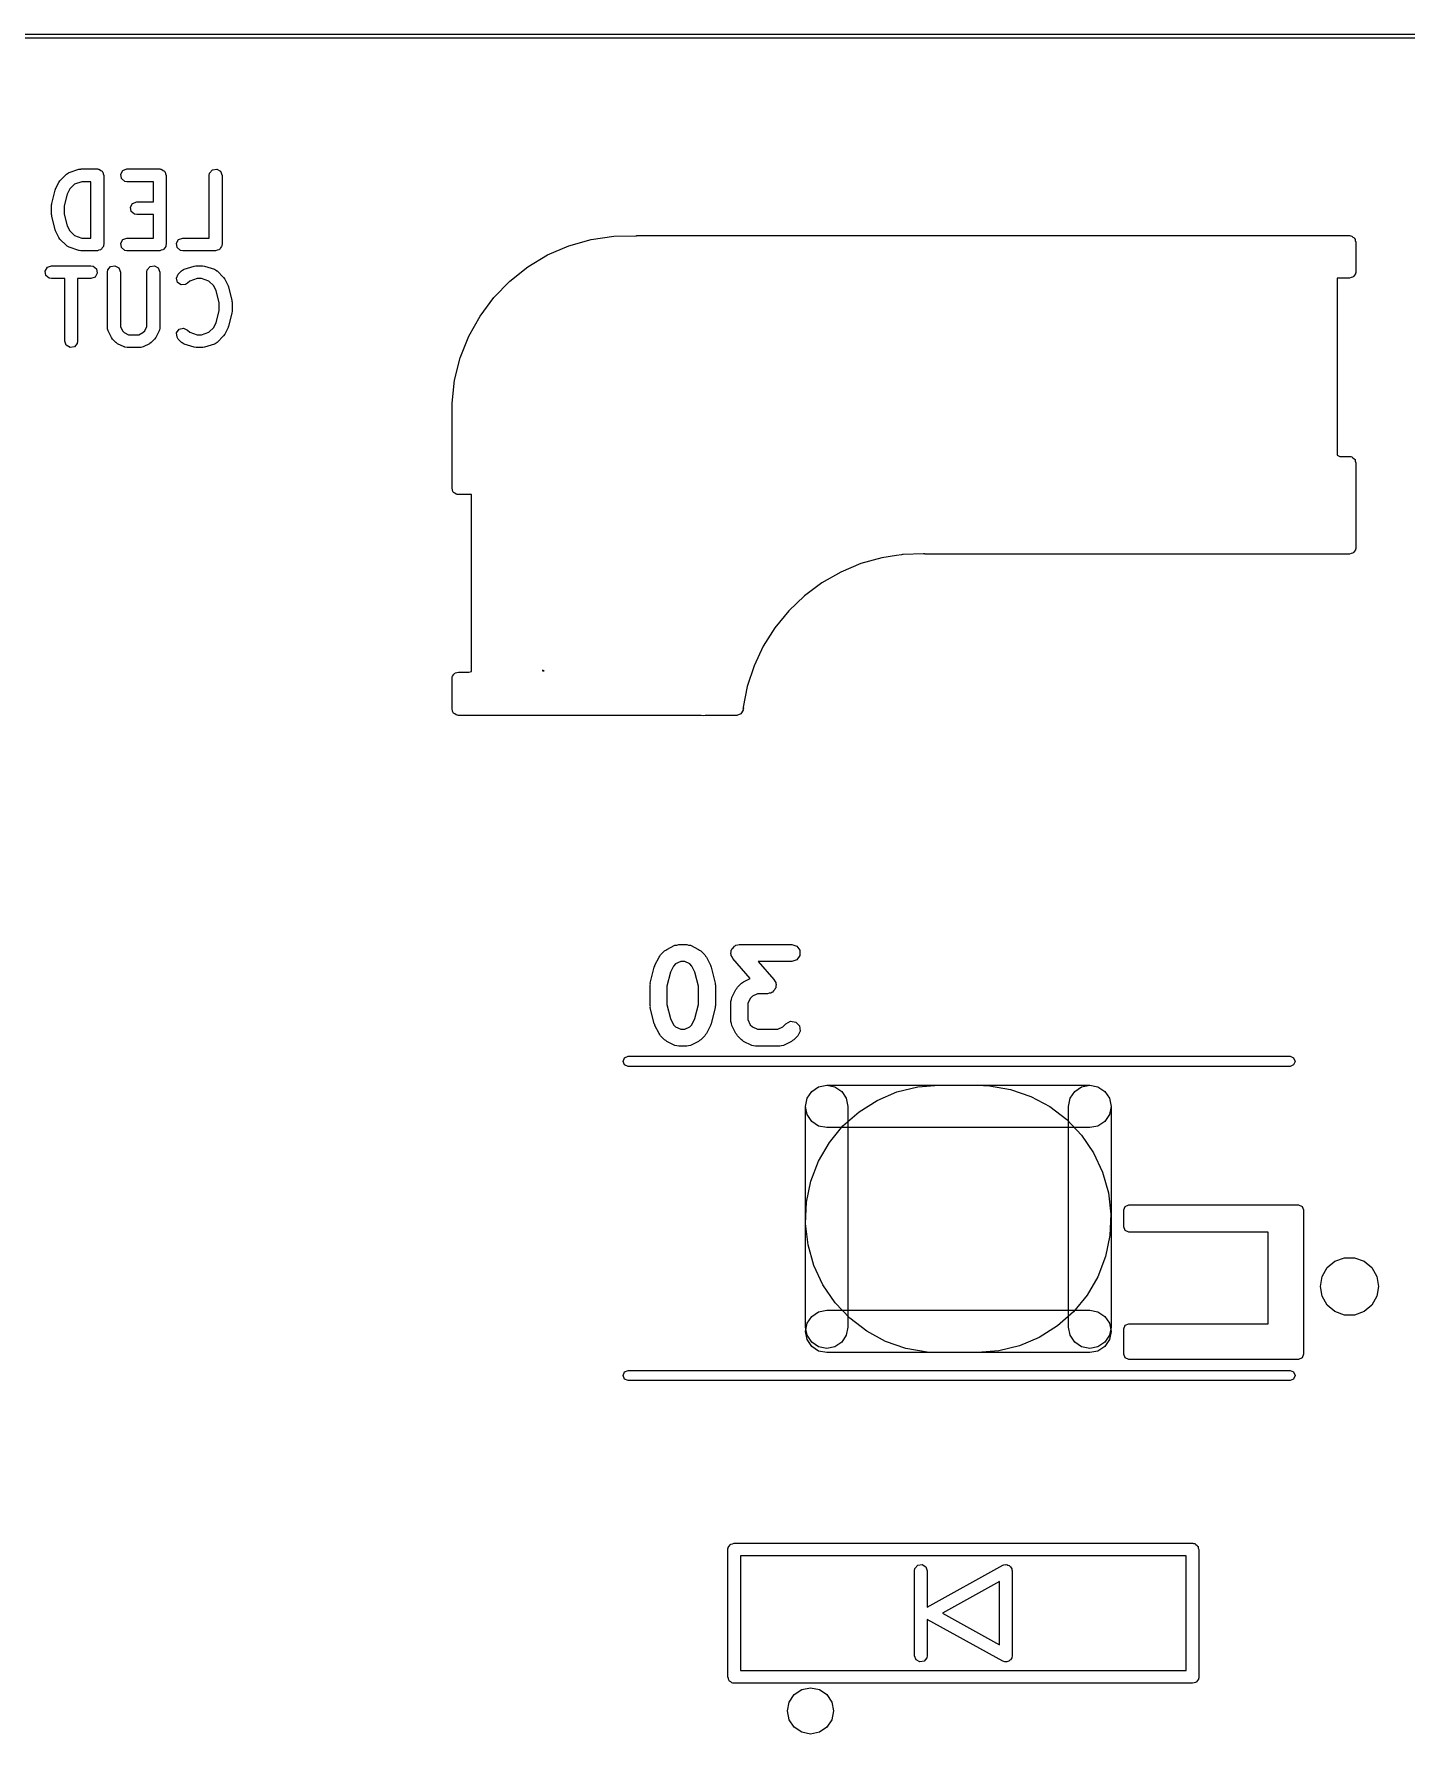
# Model space of a CAD drawing. Extents: x 62 to 223, y -188 to -37.
# Drawn here: x 107.06 to 123.23, y -62.29 to -42.27 of the extents above; entities that cross this region are included whole.
import ezdxf

# ---------------------------------------------------------------- set-up
doc = ezdxf.new("R2010")
doc.units = 0
doc.layers.add('BLACK', color=7, linetype='CONTINUOUS')

msp = doc.modelspace()

# ---------------------------------------------------------------- linework, layer by layer
at = {"layer": 'BLACK', "linetype": 'CONTINUOUS'}
for p, q in [((104.039, -42.2697), (126.985, -42.2697)), ((126.985, -42.3197), (104.039, -42.3197)), ((107.313, -44.0946), (107.352, -44.0172)), ((107.352, -44.0172), (107.365, -43.9992)), ((107.365, -43.9992), (107.366, -43.9977)), ((107.366, -43.9977), (107.444, -43.9203)), ((107.444, -43.9203), (107.465, -43.9053)), ((107.465, -43.9053), (107.469, -43.9049)), ((107.469, -43.9049), (107.473, -43.9022)), ((107.473, -43.9022), (107.589, -43.8635)), ((107.537, -44.0389), (107.481, -44.0951)), ((107.625, -44.0096), (107.537, -44.0389)), ((107.589, -43.8635), (107.611, -43.8602)), ((107.611, -43.8602), (107.613, -43.8596)), ((107.613, -43.8596), (107.806, -43.8596)), ((107.731, -44.0096), (107.625, -44.0096)), ((107.731, -44.6724), (107.731, -44.0096)), ((107.806, -43.8596), (107.816, -43.8613)), ((107.816, -43.8613), (107.819, -43.8607)), ((107.819, -43.8607), (107.822, -43.8624)), ((107.822, -43.8624), (107.832, -43.8641)), ((107.832, -43.8641), (107.847, -43.8767)), ((107.847, -43.8767), (107.864, -43.8864)), ((107.864, -43.8864), (107.866, -43.8928)), ((107.866, -43.8928), (107.871, -43.8971)), ((107.871, -43.8971), (107.875, -43.9163)), ((107.875, -43.9163), (107.881, -43.9346)), ((107.881, -43.9346), (107.881, -44.7474)), ((108.081, -43.9216), (108.106, -43.8772)), ((108.09, -43.9721), (108.081, -43.9216)), ((108.129, -44.0051), (108.09, -43.9721)), ((108.106, -43.8772), (108.155, -43.8596)), ((108.155, -44.0096), (108.129, -44.0051)), ((108.155, -43.8596), (108.542, -43.8596)), ((108.467, -44.0096), (108.155, -44.0096)), ((108.467, -44.2466), (108.467, -44.0096)), ((108.542, -43.8596), (108.551, -43.8613)), ((108.551, -43.8613), (108.555, -43.8607)), ((108.555, -43.8607), (108.557, -43.8624)), ((108.557, -43.8624), (108.567, -43.8641)), ((108.567, -43.8641), (108.582, -43.8767)), ((108.582, -43.8767), (108.599, -43.8864)), ((108.599, -43.8864), (108.601, -43.8928)), ((108.601, -43.8928), (108.607, -43.8971)), ((108.607, -43.8971), (108.61, -43.9163)), ((108.61, -43.9163), (108.617, -43.9346)), ((108.617, -43.9346), (108.617, -44.7474)), ((109.125, -43.9346), (109.129, -43.909)), ((109.125, -44.6724), (109.125, -43.9346)), ((109.129, -43.909), (109.162, -43.8697)), ((109.162, -43.8697), (109.213, -43.8607)), ((109.213, -43.8607), (109.257, -43.8864)), ((109.257, -43.8864), (109.275, -43.9346)), ((109.275, -43.9346), (109.275, -44.7474)), ((107.269, -44.2648), (107.308, -44.1099)), ((107.308, -44.1099), (107.313, -44.0981)), ((107.313, -44.0981), (107.313, -44.0946)), ((107.451, -44.1543), (107.417, -44.2922)), ((107.481, -44.0951), (107.451, -44.1543)), ((108.222, -44.2642), (108.271, -44.2466)), ((108.271, -44.2466), (108.467, -44.2466)), ((107.267, -44.2829), (107.269, -44.2682)), ((107.267, -44.3991), (107.267, -44.2829)), ((107.268, -44.4023), (107.267, -44.3991)), ((107.269, -44.4173), (107.268, -44.4023)), ((107.269, -44.2682), (107.269, -44.2648)), ((107.308, -44.5721), (107.269, -44.4173)), ((107.417, -44.2922), (107.417, -44.3898)), ((107.417, -44.3898), (107.451, -44.5277)), ((108.197, -44.3086), (108.222, -44.2642)), ((108.206, -44.3591), (108.197, -44.3086)), ((108.245, -44.3921), (108.206, -44.3591)), ((108.271, -44.3967), (108.245, -44.3921)), ((108.467, -44.3967), (108.271, -44.3967)), ((108.467, -44.6724), (108.467, -44.3967)), ((107.31, -44.575), (107.308, -44.5721)), ((107.313, -44.5874), (107.31, -44.575)), ((107.352, -44.6648), (107.313, -44.5874)), ((107.451, -44.5277), (107.481, -44.5869)), ((107.481, -44.5869), (107.537, -44.6431)), ((107.537, -44.6431), (107.625, -44.6724)), ((113.623, -44.6886), (113.892, -44.649)), ((113.892, -44.649), (114.16, -44.6449)), ((114.16, -44.6449), (114.16, -44.6447)), ((114.16, -44.6447), (122.56, -44.6447)), ((122.56, -44.6447), (122.57, -44.6464)), ((122.57, -44.6464), (122.573, -44.6458)), ((122.573, -44.6458), (122.576, -44.6475)), ((122.576, -44.6475), (122.586, -44.6492)), ((122.586, -44.6492), (122.601, -44.6617)), ((107.353, -44.666), (107.352, -44.6648)), ((107.366, -44.6843), (107.353, -44.666)), ((107.444, -44.7617), (107.366, -44.6843)), ((107.448, -44.7636), (107.444, -44.7617)), ((107.45, -44.7674), (107.448, -44.7636)), ((107.473, -44.7799), (107.45, -44.7674)), ((107.589, -44.8186), (107.473, -44.7799)), ((107.591, -44.8185), (107.589, -44.8186)), ((107.613, -44.8224), (107.591, -44.8185)), ((107.806, -44.8224), (107.613, -44.8224)), ((107.625, -44.6724), (107.731, -44.6724)), ((107.824, -44.8157), (107.806, -44.8224)), ((107.844, -44.8124), (107.824, -44.8157)), ((107.848, -44.8072), (107.844, -44.8124)), ((107.854, -44.8049), (107.848, -44.8072)), ((107.864, -44.788), (107.854, -44.8049)), ((107.877, -44.7731), (107.864, -44.788)), ((107.878, -44.7633), (107.877, -44.7731)), ((107.88, -44.7604), (107.878, -44.7633)), ((107.881, -44.7474), (107.879, -44.7572)), ((107.879, -44.7572), (107.88, -44.7604)), ((108.081, -44.7344), (108.106, -44.69)), ((108.09, -44.7849), (108.081, -44.7344)), ((108.129, -44.8179), (108.09, -44.7849)), ((108.106, -44.69), (108.155, -44.6724)), ((108.155, -44.8224), (108.129, -44.8179)), ((108.155, -44.6724), (108.467, -44.6724)), ((108.542, -44.8224), (108.155, -44.8224)), ((108.56, -44.8157), (108.542, -44.8224)), ((108.579, -44.8124), (108.56, -44.8157)), ((108.583, -44.8072), (108.579, -44.8124)), ((108.59, -44.8049), (108.583, -44.8072)), ((108.6, -44.788), (108.59, -44.8049)), ((108.612, -44.7731), (108.6, -44.788)), ((108.614, -44.7633), (108.612, -44.7731)), ((108.615, -44.7604), (108.614, -44.7633)), ((108.617, -44.7474), (108.615, -44.7572)), ((108.615, -44.7572), (108.615, -44.7604)), ((108.739, -44.7344), (108.764, -44.69)), ((108.748, -44.7849), (108.739, -44.7344)), ((108.787, -44.8179), (108.748, -44.7849)), ((108.764, -44.69), (108.813, -44.6724)), ((108.813, -44.8224), (108.787, -44.8179)), ((108.813, -44.6724), (109.125, -44.6724)), ((109.2, -44.8224), (108.813, -44.8224)), ((109.218, -44.8157), (109.2, -44.8224)), ((109.237, -44.8124), (109.218, -44.8157)), ((109.241, -44.8072), (109.237, -44.8124)), ((109.248, -44.8049), (109.241, -44.8072)), ((109.258, -44.788), (109.248, -44.8049)), ((109.27, -44.7731), (109.258, -44.788)), ((109.272, -44.7633), (109.27, -44.7731)), ((109.273, -44.7604), (109.272, -44.7633)), ((109.275, -44.7474), (109.273, -44.7572)), ((109.273, -44.7572), (109.273, -44.7604)), ((113.112, -44.8709), (113.362, -44.763)), ((113.362, -44.763), (113.623, -44.6886)), ((122.601, -44.6617), (122.617, -44.6715)), ((122.617, -44.6715), (122.62, -44.6778)), ((122.62, -44.6778), (122.625, -44.6822)), ((122.625, -44.6822), (122.628, -44.7014)), ((122.628, -44.7014), (122.635, -44.7197)), ((122.635, -44.7197), (122.635, -45.0697)), ((107.191, -45.0614), (107.217, -45.0162)), ((107.217, -45.0162), (107.266, -44.9984)), ((107.266, -44.9984), (107.73, -44.9984)), ((107.73, -44.9984), (107.756, -45.003)), ((107.756, -45.003), (107.796, -45.0365)), ((107.796, -45.0365), (107.805, -45.0878)), ((107.925, -45.0746), (107.929, -45.0485)), ((107.929, -45.0485), (107.963, -45.0086)), ((107.963, -45.0086), (108.014, -44.9996)), ((108.014, -44.9996), (108.059, -45.0256)), ((108.059, -45.0256), (108.077, -45.0746)), ((108.389, -45.0746), (108.394, -45.0485)), ((108.394, -45.0485), (108.427, -45.0086)), ((108.427, -45.0086), (108.479, -44.9996)), ((108.479, -44.9996), (108.524, -45.0256)), ((108.524, -45.0256), (108.542, -45.0746)), ((108.799, -45.0594), (108.82, -45.0442)), ((108.82, -45.0442), (108.825, -45.0439)), ((108.825, -45.0439), (108.828, -45.041)), ((108.828, -45.041), (108.945, -45.0023)), ((108.945, -45.0023), (108.967, -44.999)), ((108.967, -44.999), (108.969, -44.9984)), ((108.969, -44.9984), (109.046, -44.9984)), ((109.046, -44.9984), (109.068, -45.0024)), ((109.068, -45.0024), (109.07, -45.0023)), ((109.07, -45.0023), (109.186, -45.041)), ((109.186, -45.041), (109.21, -45.0536)), ((112.666, -45.1792), (112.879, -45.0104)), ((112.879, -45.0104), (113.112, -44.8709)), ((107.2, -45.1127), (107.191, -45.0614)), ((107.24, -45.1462), (107.2, -45.1127)), ((107.266, -45.1508), (107.24, -45.1462)), ((107.422, -45.1508), (107.266, -45.1508)), ((107.422, -45.8874), (107.422, -45.1508)), ((107.73, -45.1508), (107.574, -45.1508)), ((107.574, -45.1508), (107.574, -45.8874)), ((107.779, -45.133), (107.73, -45.1508)), ((107.805, -45.0878), (107.779, -45.133)), ((107.925, -45.7326), (107.925, -45.0746)), ((108.077, -45.0746), (108.077, -45.7146)), ((108.389, -45.7146), (108.389, -45.0746)), ((108.542, -45.0746), (108.542, -45.7326)), ((108.738, -45.1454), (108.76, -45.0981)), ((108.751, -45.1957), (108.738, -45.1454)), ((108.794, -45.2256), (108.751, -45.1957)), ((108.76, -45.0981), (108.799, -45.0594)), ((108.846, -45.2211), (108.794, -45.2256)), ((108.868, -45.2059), (108.846, -45.2211)), ((108.894, -45.1799), (108.868, -45.2059)), ((108.981, -45.1508), (108.894, -45.1799)), ((109.034, -45.1508), (108.981, -45.1508)), ((109.121, -45.1799), (109.034, -45.1508)), ((109.177, -45.2359), (109.121, -45.1799)), ((109.206, -45.2947), (109.177, -45.2359)), ((109.21, -45.0536), (109.212, -45.0575)), ((109.212, -45.0575), (109.216, -45.0594)), ((109.216, -45.0594), (109.293, -45.1368)), ((109.293, -45.1368), (109.307, -45.1555)), ((109.307, -45.1555), (109.308, -45.1566)), ((109.308, -45.1566), (109.346, -45.234)), ((109.346, -45.234), (109.35, -45.2467)), ((109.35, -45.2467), (109.352, -45.2497)), ((109.352, -45.2497), (109.391, -45.4045)), ((112.477, -45.3743), (112.666, -45.1792)), ((122.56, -45.1447), (122.415, -45.1447)), ((122.415, -45.1447), (122.415, -47.2297)), ((122.578, -45.138), (122.56, -45.1447)), ((122.597, -45.1347), (122.578, -45.138)), ((122.602, -45.1295), (122.597, -45.1347)), ((122.608, -45.1272), (122.602, -45.1295)), ((122.618, -45.1103), (122.608, -45.1272)), ((122.63, -45.0954), (122.618, -45.1103)), ((122.632, -45.0856), (122.63, -45.0954)), ((122.634, -45.0827), (122.632, -45.0856)), ((122.635, -45.0697), (122.633, -45.0794)), ((122.633, -45.0794), (122.634, -45.0827)), ((109.241, -45.4323), (109.206, -45.2947)), ((109.241, -45.5297), (109.241, -45.4323)), ((109.391, -45.4045), (109.392, -45.4196)), ((109.392, -45.4196), (109.393, -45.423)), ((109.393, -45.423), (109.393, -45.5391)), ((112.315, -45.5924), (112.477, -45.3743)), ((109.206, -45.6673), (109.241, -45.5297)), ((109.391, -45.5575), (109.352, -45.7124)), ((109.393, -45.5391), (109.391, -45.554)), ((109.391, -45.554), (109.391, -45.5575)), ((112.183, -45.8298), (112.315, -45.5924)), ((107.926, -45.7369), (107.925, -45.7326)), ((107.925, -45.7413), (107.926, -45.7369)), ((107.933, -45.7667), (107.925, -45.7413)), ((107.972, -45.8441), (107.933, -45.7667)), ((107.973, -45.8452), (107.972, -45.8441)), ((107.986, -45.8639), (107.973, -45.8452)), ((108.077, -45.7146), (108.102, -45.7649)), ((108.102, -45.7649), (108.124, -45.7861)), ((108.124, -45.7861), (108.174, -45.8112)), ((108.174, -45.8112), (108.293, -45.8112)), ((108.293, -45.8112), (108.343, -45.7861)), ((108.343, -45.7861), (108.364, -45.7649)), ((108.364, -45.7649), (108.389, -45.7146)), ((108.495, -45.8441), (108.481, -45.8624)), ((108.534, -45.7667), (108.495, -45.8441)), ((108.537, -45.7587), (108.534, -45.7621)), ((108.534, -45.7621), (108.534, -45.7667)), ((108.542, -45.7326), (108.537, -45.7587)), ((108.74, -45.7903), (108.77, -45.7476)), ((108.745, -45.8422), (108.74, -45.7903)), ((108.76, -45.8639), (108.745, -45.8422)), ((108.77, -45.7476), (108.82, -45.7341)), ((108.82, -45.7341), (108.868, -45.7561)), ((108.868, -45.7561), (108.894, -45.7821)), ((108.894, -45.7821), (108.981, -45.8112)), ((108.981, -45.8112), (109.034, -45.8112)), ((109.034, -45.8112), (109.121, -45.7821)), ((109.121, -45.7821), (109.177, -45.7262)), ((109.177, -45.7262), (109.206, -45.6673)), ((109.293, -45.8252), (109.216, -45.9026)), ((109.294, -45.8237), (109.293, -45.8252)), ((109.308, -45.8054), (109.294, -45.8237)), ((109.346, -45.728), (109.308, -45.8054)), ((109.347, -45.7244), (109.346, -45.728)), ((109.352, -45.7124), (109.347, -45.7244)), ((112.083, -46.0825), (112.183, -45.8298)), ((107.439, -45.9364), (107.422, -45.8874)), ((107.485, -45.9625), (107.439, -45.9364)), ((107.536, -45.9534), (107.485, -45.9625)), ((107.569, -45.9135), (107.536, -45.9534)), ((107.574, -45.8874), (107.569, -45.9135)), ((108.025, -45.9026), (107.986, -45.8639)), ((108.026, -45.9033), (108.025, -45.9026)), ((108.044, -45.9169), (108.026, -45.9033)), ((108.122, -45.9556), (108.044, -45.9169)), ((108.126, -45.9561), (108.122, -45.9556)), ((108.13, -45.959), (108.126, -45.9561)), ((108.156, -45.9636), (108.13, -45.959)), ((108.311, -45.9636), (108.156, -45.9636)), ((108.315, -45.9621), (108.311, -45.9636)), ((108.319, -45.9631), (108.315, -45.9621)), ((108.345, -45.9556), (108.319, -45.9631)), ((108.422, -45.9169), (108.345, -45.9556)), ((108.423, -45.9156), (108.422, -45.9169)), ((108.442, -45.9026), (108.423, -45.9156)), ((108.481, -45.8639), (108.442, -45.9026)), ((108.481, -45.8624), (108.481, -45.8639)), ((108.799, -45.9026), (108.76, -45.8639)), ((108.803, -45.9045), (108.799, -45.9026)), ((108.805, -45.9084), (108.803, -45.9045)), ((108.828, -45.921), (108.805, -45.9084)), ((108.945, -45.9597), (108.828, -45.921)), ((108.946, -45.9597), (108.945, -45.9597)), ((108.969, -45.9636), (108.946, -45.9597)), ((109.046, -45.9636), (108.969, -45.9636)), ((109.048, -45.963), (109.046, -45.9636)), ((109.07, -45.9597), (109.048, -45.963)), ((109.186, -45.921), (109.07, -45.9597)), ((109.19, -45.9182), (109.186, -45.921)), ((109.194, -45.9178), (109.19, -45.9182)), ((109.216, -45.9026), (109.194, -45.9178)), ((112.016, -46.346), (112.083, -46.0825)), ((111.985, -46.616), (112.016, -46.346)), ((111.985, -46.6172), (111.985, -46.616)), ((111.985, -46.6197), (111.985, -46.6172)), ((111.985, -47.6197), (111.985, -46.6197)), ((122.415, -47.2297), (122.446, -47.2447)), ((122.446, -47.2447), (122.56, -47.2447)), ((122.56, -47.2447), (122.57, -47.2464)), ((122.57, -47.2464), (122.573, -47.2458)), ((122.573, -47.2458), (122.576, -47.2475)), ((122.576, -47.2475), (122.586, -47.2492)), ((122.586, -47.2492), (122.601, -47.2617)), ((122.601, -47.2617), (122.617, -47.2715)), ((122.617, -47.2715), (122.62, -47.2779)), ((122.62, -47.2779), (122.625, -47.2822)), ((122.625, -47.2822), (122.628, -47.3014)), ((122.628, -47.3014), (122.635, -47.3197)), ((122.635, -47.3197), (122.635, -48.3197)), ((111.992, -47.638), (111.985, -47.6197)), ((111.995, -47.6572), (111.992, -47.638)), ((112, -47.6615), (111.995, -47.6572)), ((112.003, -47.6679), (112, -47.6615)), ((112.019, -47.6777), (112.003, -47.6679)), ((112.034, -47.6902), (112.019, -47.6777)), ((112.044, -47.6919), (112.034, -47.6902)), ((112.047, -47.6936), (112.044, -47.6919)), ((112.05, -47.693), (112.047, -47.6936)), ((112.06, -47.6947), (112.05, -47.693)), ((112.215, -47.6947), (112.06, -47.6947)), ((112.215, -49.7787), (112.215, -47.6947)), ((117.048, -48.4378), (116.801, -48.5076)), ((117.223, -48.4108), (117.048, -48.4378)), ((117.28, -48.4051), (117.223, -48.4108)), ((117.292, -48.4001), (117.28, -48.4051)), ((117.302, -48.3987), (117.292, -48.4001)), ((117.54, -48.3912), (117.302, -48.3987)), ((117.556, -48.394), (117.54, -48.3912)), ((117.558, -48.3947), (117.556, -48.394)), ((117.559, -48.3944), (117.558, -48.3947)), ((117.56, -48.3947), (117.559, -48.3944)), ((122.56, -48.3947), (117.56, -48.3947)), ((122.578, -48.388), (122.56, -48.3947)), ((122.597, -48.3847), (122.578, -48.388)), ((122.602, -48.3795), (122.597, -48.3847)), ((122.608, -48.3772), (122.602, -48.3795)), ((122.618, -48.3603), (122.608, -48.3772)), ((122.63, -48.3454), (122.618, -48.3603)), ((122.632, -48.3356), (122.63, -48.3454)), ((122.634, -48.3327), (122.632, -48.3356)), ((122.635, -48.3197), (122.633, -48.3294)), ((122.633, -48.3294), (122.634, -48.3327)), ((116.565, -48.6069), (116.343, -48.7342)), ((116.801, -48.5076), (116.565, -48.6069)), ((116.343, -48.7342), (116.137, -48.8878)), ((116.137, -48.8878), (115.952, -49.0652)), ((115.952, -49.0652), (115.79, -49.2638)), ((115.79, -49.2638), (115.653, -49.4807)), ((115.653, -49.4807), (115.544, -49.7127)), ((111.985, -49.8597), (111.987, -49.85)), ((111.986, -49.8467), (111.988, -49.8438)), ((111.987, -49.85), (111.986, -49.8467)), ((111.988, -49.8438), (111.99, -49.834)), ((111.99, -49.834), (112.002, -49.8191)), ((112.002, -49.8191), (112.012, -49.8022)), ((112.012, -49.8022), (112.018, -49.7999)), ((112.018, -49.7999), (112.022, -49.7947)), ((112.022, -49.7947), (112.042, -49.7914)), ((112.042, -49.7914), (112.06, -49.7847)), ((112.06, -49.7847), (112.185, -49.7847)), ((112.185, -49.7847), (112.215, -49.7787)), ((113.053, -49.7607), (113.052, -49.7697)), ((113.052, -49.7697), (113.07, -49.7697)), ((113.07, -49.7697), (113.053, -49.7607)), ((115.544, -49.7127), (115.464, -49.9563)), ((111.985, -50.2197), (111.985, -49.8597)), ((115.464, -49.9563), (115.416, -50.1976)), ((111.992, -50.238), (111.985, -50.2197)), ((111.995, -50.2572), (111.992, -50.238)), ((115.414, -50.2327), (115.388, -50.2772)), ((115.418, -50.2083), (115.412, -50.2211)), ((115.412, -50.2211), (115.414, -50.2327)), ((115.416, -50.1976), (115.418, -50.2083)), ((112, -50.2615), (111.995, -50.2572)), ((112.003, -50.2679), (112, -50.2615)), ((112.019, -50.2777), (112.003, -50.2679)), ((112.034, -50.2902), (112.019, -50.2777)), ((112.044, -50.2919), (112.034, -50.2902)), ((112.047, -50.2936), (112.044, -50.2919)), ((112.05, -50.293), (112.047, -50.2936)), ((112.06, -50.2947), (112.05, -50.293)), ((114.92, -50.2947), (112.06, -50.2947)), ((114.944, -50.2982), (114.92, -50.2947)), ((114.969, -50.2947), (114.944, -50.2982)), ((115.34, -50.2947), (114.969, -50.2947)), ((115.388, -50.2772), (115.34, -50.2947)), ((114.505, -53.0616), (114.516, -53.0503)), ((114.516, -53.0503), (114.611, -53.0026)), ((114.611, -53.0026), (114.634, -52.9992)), ((114.634, -52.9992), (114.656, -52.9921)), ((114.656, -52.9921), (114.751, -52.9921)), ((114.751, -52.9921), (114.773, -52.9992)), ((114.773, -52.9992), (114.796, -53.0026)), ((114.796, -53.0026), (114.891, -53.0503)), ((114.891, -53.0503), (114.903, -53.0616)), ((115.275, -53.0612), (115.282, -53.052)), ((115.282, -53.052), (115.285, -53.0409)), ((115.285, -53.0409), (115.3, -53.0275)), ((115.3, -53.0275), (115.312, -53.0112)), ((115.312, -53.0112), (115.323, -53.0077)), ((115.323, -53.0077), (115.331, -53.0002)), ((115.331, -53.0002), (115.351, -52.9983)), ((115.351, -52.9983), (115.37, -52.9921)), ((115.37, -52.9921), (115.99, -52.9921)), ((115.99, -52.9921), (116.048, -53.0112)), ((116.048, -53.0112), (116.085, -53.0612)), ((114.321, -53.4488), (114.369, -53.2583)), ((114.369, -53.2583), (114.375, -53.2489)), ((114.375, -53.2489), (114.376, -53.2379)), ((114.376, -53.2379), (114.424, -53.1426)), ((114.424, -53.1426), (114.435, -53.1311)), ((114.435, -53.1311), (114.443, -53.1166)), ((114.443, -53.1166), (114.49, -53.069)), ((114.49, -53.069), (114.505, -53.0616)), ((114.596, -53.2466), (114.56, -53.3175)), ((114.62, -53.2219), (114.596, -53.2466)), ((114.68, -53.1921), (114.62, -53.2219)), ((114.728, -53.1921), (114.68, -53.1921)), ((114.787, -53.2219), (114.728, -53.1921)), ((114.812, -53.2466), (114.787, -53.2219)), ((114.848, -53.3175), (114.812, -53.2466)), ((114.903, -53.0616), (114.917, -53.069)), ((114.917, -53.069), (114.965, -53.1166)), ((114.965, -53.1166), (114.972, -53.1311)), ((114.972, -53.1311), (114.984, -53.1426)), ((114.984, -53.1426), (115.031, -53.2378)), ((115.031, -53.2378), (115.033, -53.2489)), ((115.033, -53.2489), (115.039, -53.2583)), ((115.039, -53.2583), (115.087, -53.4488)), ((115.271, -53.1011), (115.275, -53.0814)), ((115.275, -53.1116), (115.271, -53.1011)), ((115.275, -53.0814), (115.275, -53.0612)), ((115.275, -53.123), (115.275, -53.1116)), ((115.287, -53.1394), (115.275, -53.123)), ((115.295, -53.1579), (115.287, -53.1394)), ((115.5, -53.3918), (115.295, -53.1579)), ((115.99, -53.1921), (115.591, -53.1921)), ((115.591, -53.1921), (115.779, -53.4072)), ((116.048, -53.173), (115.99, -53.1921)), ((116.085, -53.123), (116.048, -53.173)), ((116.085, -53.0612), (116.085, -53.123)), ((114.322, -53.4612), (114.321, -53.4488)), ((114.56, -53.3175), (114.518, -53.4854)), ((114.89, -53.4854), (114.848, -53.3175)), ((115.087, -53.4488), (115.086, -53.4612)), ((115.347, -53.4976), (115.395, -53.4499)), ((115.395, -53.4499), (115.409, -53.4426)), ((115.409, -53.4426), (115.421, -53.4312)), ((115.421, -53.4312), (115.5, -53.3918)), ((115.779, -53.4072), (115.787, -53.4258)), ((115.787, -53.4258), (115.799, -53.4421)), ((115.799, -53.4421), (115.799, -53.4535)), ((115.799, -53.4535), (115.803, -53.464)), ((114.318, -53.4731), (114.322, -53.4612)), ((114.318, -53.7111), (114.318, -53.4731)), ((114.518, -53.4854), (114.518, -53.6988)), ((114.89, -53.6988), (114.89, -53.4854)), ((115.086, -53.4612), (115.09, -53.4731)), ((115.09, -53.4731), (115.09, -53.7111)), ((115.27, -53.6635), (115.278, -53.6416)), ((115.278, -53.6416), (115.281, -53.6188)), ((115.281, -53.6188), (115.329, -53.5236)), ((115.329, -53.5236), (115.34, -53.512)), ((115.34, -53.512), (115.347, -53.4976)), ((115.5, -53.6275), (115.47, -53.6871)), ((115.525, -53.6028), (115.5, -53.6275)), ((115.585, -53.573), (115.525, -53.6028)), ((115.704, -53.573), (115.585, -53.573)), ((115.723, -53.5668), (115.704, -53.573)), ((115.743, -53.565), (115.723, -53.5668)), ((115.752, -53.5575), (115.743, -53.565)), ((115.763, -53.554), (115.752, -53.5575)), ((115.774, -53.5376), (115.763, -53.554)), ((115.79, -53.5243), (115.774, -53.5376)), ((115.792, -53.5132), (115.79, -53.5243)), ((115.799, -53.504), (115.792, -53.5132)), ((115.803, -53.464), (115.799, -53.4837)), ((115.799, -53.4837), (115.799, -53.504)), ((114.322, -53.723), (114.318, -53.7111)), ((114.321, -53.7354), (114.322, -53.723)), ((114.369, -53.9259), (114.321, -53.7354)), ((114.518, -53.6988), (114.56, -53.8667)), ((114.848, -53.8667), (114.89, -53.6988)), ((115.087, -53.7354), (115.039, -53.9259)), ((115.09, -53.7111), (115.086, -53.723)), ((115.086, -53.723), (115.087, -53.7354)), ((115.27, -53.9016), (115.27, -53.6635)), ((115.47, -53.6871), (115.47, -53.878)), ((114.375, -53.9353), (114.369, -53.9259)), ((114.376, -53.9463), (114.375, -53.9353)), ((114.424, -54.0416), (114.376, -53.9463)), ((114.435, -54.0531), (114.424, -54.0416)), ((114.443, -54.0676), (114.435, -54.0531)), ((114.56, -53.8667), (114.596, -53.9376)), ((114.596, -53.9376), (114.62, -53.9623)), ((114.62, -53.9623), (114.68, -53.9921)), ((114.68, -53.9921), (114.728, -53.9921)), ((114.728, -53.9921), (114.787, -53.9623)), ((114.787, -53.9623), (114.812, -53.9376)), ((114.812, -53.9376), (114.848, -53.8667)), ((114.972, -54.0531), (114.965, -54.0676)), ((114.984, -54.0416), (114.972, -54.0531)), ((115.031, -53.9463), (114.984, -54.0416)), ((115.033, -53.9353), (115.031, -53.9463)), ((115.039, -53.9259), (115.033, -53.9353)), ((115.278, -53.9235), (115.27, -53.9016)), ((115.281, -53.9463), (115.278, -53.9235)), ((115.329, -54.0416), (115.281, -53.9463)), ((115.34, -54.0531), (115.329, -54.0416)), ((115.347, -54.0676), (115.34, -54.0531)), ((115.47, -53.878), (115.5, -53.9376)), ((115.5, -53.9376), (115.525, -53.9623)), ((115.525, -53.9623), (115.585, -53.9921)), ((115.585, -53.9921), (115.823, -53.9921)), ((115.823, -53.9921), (115.883, -53.9623)), ((115.883, -53.9623), (115.919, -53.9261)), ((115.919, -53.9261), (115.974, -53.8981)), ((115.974, -53.8981), (116.035, -53.9077)), ((116.035, -53.9077), (116.079, -53.9514)), ((116.088, -54.0125), (116.06, -54.0676)), ((116.079, -53.9514), (116.088, -54.0125)), ((114.49, -54.1152), (114.443, -54.0676)), ((114.505, -54.1225), (114.49, -54.1152)), ((114.516, -54.1339), (114.505, -54.1225)), ((114.611, -54.1815), (114.516, -54.1339)), ((114.634, -54.185), (114.611, -54.1815)), ((114.656, -54.1921), (114.634, -54.185)), ((114.751, -54.1921), (114.656, -54.1921)), ((114.773, -54.185), (114.751, -54.1921)), ((114.796, -54.1815), (114.773, -54.185)), ((114.891, -54.1339), (114.796, -54.1815)), ((114.903, -54.1225), (114.891, -54.1339)), ((114.917, -54.1152), (114.903, -54.1225)), ((114.965, -54.0676), (114.917, -54.1152)), ((115.395, -54.1152), (115.347, -54.0676)), ((115.409, -54.1225), (115.395, -54.1152)), ((115.421, -54.1339), (115.409, -54.1225)), ((115.516, -54.1815), (115.421, -54.1339)), ((115.539, -54.185), (115.516, -54.1815)), ((115.561, -54.1921), (115.539, -54.185)), ((115.847, -54.1921), (115.561, -54.1921)), ((115.869, -54.185), (115.847, -54.1921)), ((115.891, -54.1815), (115.869, -54.185)), ((115.987, -54.1339), (115.891, -54.1815)), ((115.998, -54.1225), (115.987, -54.1339)), ((116.013, -54.1152), (115.998, -54.1225)), ((116.06, -54.0676), (116.013, -54.1152)), ((114, -54.3697), (114.018, -54.3273)), ((114.018, -54.4121), (114, -54.3697)), ((114.018, -54.3273), (114.06, -54.3097)), ((114.06, -54.4297), (114.018, -54.4121)), ((114.06, -54.3097), (121.86, -54.3097)), ((121.86, -54.4297), (114.06, -54.4297)), ((121.86, -54.3097), (121.902, -54.3273)), ((121.902, -54.4121), (121.86, -54.4297)), ((121.902, -54.3273), (121.92, -54.3697)), ((121.92, -54.3697), (121.902, -54.4121)), ((116.304, -54.669), (116.4, -54.65)), ((116.304, -54.669), (116.4, -54.65)), ((116.304, -54.669), (116.4, -54.65)), ((116.304, -54.669), (116.4, -54.65)), ((116.4, -54.65), (116.496, -54.669)), ((116.4, -54.65), (119.5, -54.65)), ((116.4, -54.65), (116.496, -54.669)), ((116.4, -54.65), (119.5, -54.65)), ((117.473, -54.6703), (117.725, -54.65)), ((117.473, -54.6703), (117.725, -54.65)), ((117.473, -54.6703), (117.725, -54.65)), ((117.473, -54.6703), (117.725, -54.65)), ((117.725, -54.65), (118.175, -54.65)), ((117.725, -54.65), (118.175, -54.65)), ((117.725, -54.65), (118.175, -54.65)), ((117.725, -54.65), (118.175, -54.65)), ((118.175, -54.65), (118.318, -54.6565)), ((118.175, -54.65), (118.318, -54.6565)), ((118.175, -54.65), (118.318, -54.6565)), ((118.175, -54.65), (118.318, -54.6565)), ((118.318, -54.6565), (118.567, -54.6995)), ((118.318, -54.6565), (118.567, -54.6995)), ((118.318, -54.6565), (118.567, -54.6995)), ((118.318, -54.6565), (118.567, -54.6995)), ((119.404, -54.669), (119.5, -54.65)), ((119.404, -54.669), (119.5, -54.65)), ((119.5, -54.65), (119.596, -54.669)), ((119.5, -54.65), (119.596, -54.669)), ((119.5, -54.65), (119.596, -54.669)), ((119.5, -54.65), (119.596, -54.669)), ((116.15, -54.9), (116.169, -54.8043)), ((116.15, -54.9), (116.169, -54.8043)), ((116.15, -54.9), (116.169, -54.8043)), ((116.15, -54.9), (116.169, -54.8043)), ((116.169, -54.8043), (116.223, -54.7232)), ((116.169, -54.8043), (116.223, -54.7232)), ((116.169, -54.8043), (116.223, -54.7232)), ((116.169, -54.8043), (116.223, -54.7232)), ((116.223, -54.7232), (116.304, -54.669)), ((116.223, -54.7232), (116.304, -54.669)), ((116.223, -54.7232), (116.304, -54.669)), ((116.223, -54.7232), (116.304, -54.669)), ((116.496, -54.669), (116.577, -54.7232)), ((116.496, -54.669), (116.577, -54.7232)), ((116.577, -54.7232), (116.631, -54.8043)), ((116.577, -54.7232), (116.631, -54.8043)), ((116.631, -54.8043), (116.65, -54.9)), ((116.631, -54.8043), (116.65, -54.9)), ((116.782, -54.9638), (116.995, -54.8292)), ((116.782, -54.9638), (116.995, -54.8292)), ((116.782, -54.9638), (116.995, -54.8292)), ((116.782, -54.9638), (116.995, -54.8292)), ((116.995, -54.8292), (117.228, -54.7305)), ((116.995, -54.8292), (117.228, -54.7305)), ((116.995, -54.8292), (117.228, -54.7305)), ((116.995, -54.8292), (117.228, -54.7305)), ((117.228, -54.7305), (117.473, -54.6703)), ((117.228, -54.7305), (117.473, -54.6703)), ((117.228, -54.7305), (117.473, -54.6703)), ((117.228, -54.7305), (117.473, -54.6703)), ((118.567, -54.6995), (118.806, -54.7817)), ((118.567, -54.6995), (118.806, -54.7817)), ((118.567, -54.6995), (118.806, -54.7817)), ((118.567, -54.6995), (118.806, -54.7817)), ((118.806, -54.7817), (119.028, -54.9011)), ((118.806, -54.7817), (119.028, -54.9011)), ((118.806, -54.7817), (119.028, -54.9011)), ((118.806, -54.7817), (119.028, -54.9011)), ((119.25, -54.9), (119.269, -54.8043)), ((119.25, -54.9), (119.269, -54.8043)), ((119.269, -54.8043), (119.323, -54.7232)), ((119.269, -54.8043), (119.323, -54.7232)), ((119.323, -54.7232), (119.404, -54.669)), ((119.323, -54.7232), (119.404, -54.669)), ((119.596, -54.669), (119.677, -54.7232)), ((119.596, -54.669), (119.677, -54.7232)), ((119.596, -54.669), (119.677, -54.7232)), ((119.596, -54.669), (119.677, -54.7232)), ((119.677, -54.7232), (119.731, -54.8043)), ((119.677, -54.7232), (119.731, -54.8043)), ((119.677, -54.7232), (119.731, -54.8043)), ((119.677, -54.7232), (119.731, -54.8043)), ((119.731, -54.8043), (119.75, -54.9)), ((119.731, -54.8043), (119.75, -54.9)), ((119.731, -54.8043), (119.75, -54.9)), ((119.731, -54.8043), (119.75, -54.9)), ((116.15, -57.5), (116.15, -54.9)), ((116.169, -54.9957), (116.15, -54.9)), ((116.15, -57.5), (116.15, -54.9)), ((116.169, -54.9957), (116.15, -54.9)), ((116.223, -55.0768), (116.169, -54.9957)), ((116.223, -55.0768), (116.169, -54.9957)), ((116.592, -55.1309), (116.782, -54.9638)), ((116.592, -55.1309), (116.782, -54.9638)), ((116.592, -55.1309), (116.782, -54.9638)), ((116.592, -55.1309), (116.782, -54.9638)), ((116.65, -54.9), (116.65, -57.5)), ((116.65, -54.9), (116.65, -57.5)), ((119.028, -54.9011), (119.229, -55.0545)), ((119.028, -54.9011), (119.229, -55.0545)), ((119.028, -54.9011), (119.229, -55.0545)), ((119.028, -54.9011), (119.229, -55.0545)), ((119.229, -55.0545), (119.402, -55.2381)), ((119.229, -55.0545), (119.402, -55.2381)), ((119.229, -55.0545), (119.402, -55.2381)), ((119.229, -55.0545), (119.402, -55.2381)), ((119.25, -57.5), (119.25, -54.9)), ((119.25, -57.5), (119.25, -54.9)), ((119.731, -54.9957), (119.677, -55.0768)), ((119.731, -54.9957), (119.677, -55.0768)), ((119.75, -54.9), (119.731, -54.9957)), ((119.75, -54.9), (119.731, -54.9957)), ((119.75, -54.9), (119.75, -57.5)), ((119.75, -54.9), (119.75, -57.5)), ((116.304, -55.131), (116.223, -55.0768)), ((116.304, -55.131), (116.223, -55.0768)), ((116.4, -55.15), (116.304, -55.131)), ((116.4, -55.15), (116.304, -55.131)), ((119.5, -55.15), (116.4, -55.15)), ((119.5, -55.15), (116.4, -55.15)), ((116.432, -55.3261), (116.592, -55.1309)), ((116.432, -55.3261), (116.592, -55.1309)), ((116.432, -55.3261), (116.592, -55.1309)), ((116.432, -55.3261), (116.592, -55.1309)), ((119.402, -55.2381), (119.544, -55.447)), ((119.402, -55.2381), (119.544, -55.447)), ((119.402, -55.2381), (119.544, -55.447)), ((119.402, -55.2381), (119.544, -55.447)), ((119.596, -55.131), (119.5, -55.15)), ((119.596, -55.131), (119.5, -55.15)), ((119.677, -55.0768), (119.596, -55.131)), ((119.677, -55.0768), (119.596, -55.131)), ((116.305, -55.5445), (116.432, -55.3261)), ((116.305, -55.5445), (116.432, -55.3261)), ((116.305, -55.5445), (116.432, -55.3261)), ((116.305, -55.5445), (116.432, -55.3261)), ((119.544, -55.447), (119.651, -55.676)), ((119.544, -55.447), (119.651, -55.676)), ((119.544, -55.447), (119.651, -55.676)), ((119.544, -55.447), (119.651, -55.676)), ((116.214, -55.7803), (116.305, -55.5445)), ((116.214, -55.7803), (116.305, -55.5445)), ((116.214, -55.7803), (116.305, -55.5445)), ((116.214, -55.7803), (116.305, -55.5445)), ((116.162, -56.0276), (116.214, -55.7803)), ((116.162, -56.0276), (116.214, -55.7803)), ((116.162, -56.0276), (116.214, -55.7803)), ((116.162, -56.0276), (116.214, -55.7803)), ((119.651, -55.676), (119.72, -55.9191)), ((119.651, -55.676), (119.72, -55.9191)), ((119.651, -55.676), (119.72, -55.9191)), ((119.651, -55.676), (119.72, -55.9191)), ((116.151, -56.28), (116.162, -56.0276)), ((116.151, -56.28), (116.162, -56.0276)), ((116.151, -56.28), (116.162, -56.0276)), ((116.151, -56.28), (116.162, -56.0276)), ((119.72, -55.9191), (119.749, -56.17)), ((119.72, -55.9191), (119.749, -56.17)), ((119.72, -55.9191), (119.749, -56.17)), ((119.72, -55.9191), (119.749, -56.17)), ((119.918, -56.0773), (119.96, -56.0597)), ((119.96, -56.0597), (121.96, -56.0597)), ((121.96, -56.0597), (122.002, -56.0773)), ((119.749, -56.17), (119.738, -56.4224)), ((119.749, -56.17), (119.738, -56.4224)), ((119.749, -56.17), (119.738, -56.4224)), ((119.749, -56.17), (119.738, -56.4224)), ((119.9, -56.1197), (119.918, -56.0773)), ((119.9, -56.3197), (119.9, -56.1197)), ((122.002, -56.0773), (122.02, -56.1197)), ((122.02, -56.1197), (122.02, -57.8197)), ((116.18, -56.5309), (116.151, -56.28)), ((116.18, -56.5309), (116.151, -56.28)), ((116.18, -56.5309), (116.151, -56.28)), ((116.18, -56.5309), (116.151, -56.28)), ((119.738, -56.4224), (119.686, -56.6697)), ((119.738, -56.4224), (119.686, -56.6697)), ((119.738, -56.4224), (119.686, -56.6697)), ((119.738, -56.4224), (119.686, -56.6697)), ((119.918, -56.3621), (119.9, -56.3197)), ((119.96, -56.3797), (119.918, -56.3621)), ((121.6, -56.3797), (119.96, -56.3797)), ((121.6, -57.4597), (121.6, -56.3797)), ((116.249, -56.774), (116.18, -56.5309)), ((116.249, -56.774), (116.18, -56.5309)), ((116.249, -56.774), (116.18, -56.5309)), ((116.249, -56.774), (116.18, -56.5309)), ((116.356, -57.003), (116.249, -56.774)), ((116.356, -57.003), (116.249, -56.774)), ((116.356, -57.003), (116.249, -56.774)), ((116.356, -57.003), (116.249, -56.774)), ((119.686, -56.6697), (119.595, -56.9055)), ((119.686, -56.6697), (119.595, -56.9055)), ((119.686, -56.6697), (119.595, -56.9055)), ((119.686, -56.6697), (119.595, -56.9055)), ((122.238, -56.9024), (122.297, -56.7993)), ((122.297, -56.7993), (122.389, -56.7228)), ((122.389, -56.7228), (122.5, -56.6821)), ((122.5, -56.6821), (122.62, -56.6821)), ((122.62, -56.6821), (122.731, -56.7228)), ((122.731, -56.7228), (122.823, -56.7993)), ((122.823, -56.7993), (122.882, -56.9024)), ((116.498, -57.2119), (116.356, -57.003)), ((116.498, -57.2119), (116.356, -57.003)), ((116.498, -57.2119), (116.356, -57.003)), ((116.498, -57.2119), (116.356, -57.003)), ((119.595, -56.9055), (119.468, -57.1239)), ((119.595, -56.9055), (119.468, -57.1239)), ((119.595, -56.9055), (119.468, -57.1239)), ((119.595, -56.9055), (119.468, -57.1239)), ((122.217, -57.0197), (122.238, -56.9024)), ((122.238, -57.137), (122.217, -57.0197)), ((122.882, -56.9024), (122.903, -57.0197)), ((122.903, -57.0197), (122.882, -57.137)), ((116.671, -57.3955), (116.498, -57.2119)), ((116.671, -57.3955), (116.498, -57.2119)), ((116.671, -57.3955), (116.498, -57.2119)), ((116.671, -57.3955), (116.498, -57.2119)), ((119.468, -57.1239), (119.308, -57.3191)), ((119.468, -57.1239), (119.308, -57.3191)), ((119.468, -57.1239), (119.308, -57.3191)), ((119.468, -57.1239), (119.308, -57.3191)), ((122.297, -57.2401), (122.238, -57.137)), ((122.389, -57.3166), (122.297, -57.2401)), ((122.823, -57.2401), (122.731, -57.3166)), ((122.882, -57.137), (122.823, -57.2401)), ((116.15, -57.55), (116.169, -57.4543)), ((116.15, -57.55), (116.169, -57.4543)), ((116.169, -57.4543), (116.223, -57.3732)), ((116.169, -57.4543), (116.223, -57.3732)), ((116.223, -57.3732), (116.304, -57.319)), ((116.223, -57.3732), (116.304, -57.319)), ((116.304, -57.319), (116.4, -57.3)), ((116.304, -57.319), (116.4, -57.3)), ((116.4, -57.3), (119.5, -57.3)), ((116.4, -57.3), (119.5, -57.3)), ((116.872, -57.5489), (116.671, -57.3955)), ((116.872, -57.5489), (116.671, -57.3955)), ((116.872, -57.5489), (116.671, -57.3955)), ((116.872, -57.5489), (116.671, -57.3955)), ((119.308, -57.3191), (119.118, -57.4862)), ((119.308, -57.3191), (119.118, -57.4862)), ((119.308, -57.3191), (119.118, -57.4862)), ((119.308, -57.3191), (119.118, -57.4862)), ((119.5, -57.3), (119.596, -57.319)), ((119.5, -57.3), (119.596, -57.319)), ((119.596, -57.319), (119.677, -57.3732)), ((119.596, -57.319), (119.677, -57.3732)), ((119.677, -57.3732), (119.731, -57.4543)), ((119.677, -57.3732), (119.731, -57.4543)), ((119.731, -57.4543), (119.75, -57.55)), ((119.731, -57.4543), (119.75, -57.55)), ((119.918, -57.4773), (119.96, -57.4597)), ((119.96, -57.4597), (121.6, -57.4597)), ((122.5, -57.3573), (122.389, -57.3166)), ((122.62, -57.3573), (122.5, -57.3573)), ((122.731, -57.3166), (122.62, -57.3573)), ((116.169, -57.5957), (116.15, -57.5)), ((116.169, -57.5957), (116.15, -57.5)), ((116.169, -57.6457), (116.15, -57.55)), ((116.169, -57.6457), (116.15, -57.55)), ((116.223, -57.6768), (116.169, -57.5957)), ((116.223, -57.6768), (116.169, -57.5957)), ((116.223, -57.7268), (116.169, -57.6457)), ((116.223, -57.7268), (116.169, -57.6457)), ((116.631, -57.5957), (116.577, -57.6768)), ((116.631, -57.5957), (116.577, -57.6768)), ((116.65, -57.5), (116.631, -57.5957)), ((116.65, -57.5), (116.631, -57.5957)), ((117.094, -57.6683), (116.872, -57.5489)), ((117.094, -57.6683), (116.872, -57.5489)), ((117.094, -57.6683), (116.872, -57.5489)), ((117.094, -57.6683), (116.872, -57.5489)), ((118.905, -57.6208), (118.672, -57.7195)), ((118.905, -57.6208), (118.672, -57.7195)), ((118.905, -57.6208), (118.672, -57.7195)), ((118.905, -57.6208), (118.672, -57.7195)), ((119.118, -57.4862), (118.905, -57.6208)), ((119.118, -57.4862), (118.905, -57.6208)), ((119.118, -57.4862), (118.905, -57.6208)), ((119.118, -57.4862), (118.905, -57.6208)), ((119.269, -57.5957), (119.25, -57.5)), ((119.269, -57.5957), (119.25, -57.5)), ((119.323, -57.6768), (119.269, -57.5957)), ((119.323, -57.6768), (119.269, -57.5957)), ((119.731, -57.5957), (119.677, -57.6768)), ((119.731, -57.5957), (119.677, -57.6768)), ((119.731, -57.6457), (119.677, -57.7268)), ((119.731, -57.6457), (119.677, -57.7268)), ((119.75, -57.5), (119.731, -57.5957)), ((119.75, -57.5), (119.731, -57.5957)), ((119.75, -57.55), (119.731, -57.6457)), ((119.75, -57.55), (119.731, -57.6457)), ((119.9, -57.5197), (119.918, -57.4773)), ((119.9, -57.8197), (119.9, -57.5197)), ((116.304, -57.731), (116.223, -57.6768)), ((116.304, -57.731), (116.223, -57.6768)), ((116.304, -57.781), (116.223, -57.7268)), ((116.304, -57.781), (116.223, -57.7268)), ((116.4, -57.75), (116.304, -57.731)), ((116.4, -57.75), (116.304, -57.731)), ((116.4, -57.8), (116.304, -57.781)), ((116.4, -57.8), (116.304, -57.781)), ((116.496, -57.731), (116.4, -57.75)), ((116.496, -57.731), (116.4, -57.75)), ((119.5, -57.8), (116.4, -57.8)), ((119.5, -57.8), (116.4, -57.8)), ((116.577, -57.6768), (116.496, -57.731)), ((116.577, -57.6768), (116.496, -57.731)), ((117.333, -57.7505), (117.094, -57.6683)), ((117.333, -57.7505), (117.094, -57.6683)), ((117.333, -57.7505), (117.094, -57.6683)), ((117.333, -57.7505), (117.094, -57.6683)), ((117.582, -57.7935), (117.333, -57.7505)), ((117.582, -57.7935), (117.333, -57.7505)), ((117.582, -57.7935), (117.333, -57.7505)), ((117.582, -57.7935), (117.333, -57.7505)), ((117.725, -57.8), (117.582, -57.7935)), ((117.725, -57.8), (117.582, -57.7935)), ((117.725, -57.8), (117.582, -57.7935)), ((117.725, -57.8), (117.582, -57.7935)), ((118.175, -57.8), (117.725, -57.8)), ((118.175, -57.8), (117.725, -57.8)), ((118.175, -57.8), (117.725, -57.8)), ((118.175, -57.8), (117.725, -57.8)), ((118.427, -57.7797), (118.175, -57.8)), ((118.427, -57.7797), (118.175, -57.8)), ((118.427, -57.7797), (118.175, -57.8)), ((118.427, -57.7797), (118.175, -57.8)), ((118.672, -57.7195), (118.427, -57.7797)), ((118.672, -57.7195), (118.427, -57.7797)), ((118.672, -57.7195), (118.427, -57.7797)), ((118.672, -57.7195), (118.427, -57.7797)), ((119.404, -57.731), (119.323, -57.6768)), ((119.404, -57.731), (119.323, -57.6768)), ((119.5, -57.75), (119.404, -57.731)), ((119.5, -57.75), (119.404, -57.731)), ((119.596, -57.731), (119.5, -57.75)), ((119.596, -57.731), (119.5, -57.75)), ((119.596, -57.781), (119.5, -57.8)), ((119.596, -57.781), (119.5, -57.8)), ((119.677, -57.6768), (119.596, -57.731)), ((119.677, -57.6768), (119.596, -57.731)), ((119.677, -57.7268), (119.596, -57.781)), ((119.677, -57.7268), (119.596, -57.781)), ((119.918, -57.8621), (119.9, -57.8197)), ((119.96, -57.8797), (119.918, -57.8621)), ((122.002, -57.8621), (121.96, -57.8797)), ((122.02, -57.8197), (122.002, -57.8621)), ((114, -58.0697), (114.018, -58.0273)), ((114.018, -58.0273), (114.06, -58.0097)), ((114.06, -58.0097), (121.86, -58.0097)), ((121.96, -57.8797), (119.96, -57.8797)), ((121.86, -58.0097), (121.902, -58.0273)), ((121.902, -58.0273), (121.92, -58.0697)), ((114.018, -58.1121), (114, -58.0697)), ((114.06, -58.1297), (114.018, -58.1121)), ((121.86, -58.1297), (114.06, -58.1297)), ((121.902, -58.1121), (121.86, -58.1297)), ((121.92, -58.0697), (121.902, -58.1121)), ((115.252, -60.0791), (115.262, -60.0622)), ((115.262, -60.0622), (115.268, -60.0599)), ((115.268, -60.0599), (115.272, -60.0547)), ((115.272, -60.0547), (115.292, -60.0514)), ((115.292, -60.0514), (115.31, -60.0447)), ((115.31, -60.0447), (120.71, -60.0447)), ((120.71, -60.0447), (120.72, -60.0464)), ((120.72, -60.0464), (120.723, -60.0458)), ((120.723, -60.0458), (120.726, -60.0475)), ((120.726, -60.0475), (120.736, -60.0492)), ((120.736, -60.0492), (120.751, -60.0617)), ((120.751, -60.0617), (120.767, -60.0715)), ((115.235, -60.1197), (115.237, -60.11)), ((115.235, -61.6197), (115.235, -60.1197)), ((115.236, -60.1067), (115.238, -60.1038)), ((115.237, -60.11), (115.236, -60.1067)), ((115.238, -60.1038), (115.24, -60.094)), ((115.24, -60.094), (115.252, -60.0791)), ((115.385, -60.1947), (115.385, -61.5447)), ((120.635, -60.1947), (115.385, -60.1947)), ((120.635, -61.5447), (120.635, -60.1947)), ((120.767, -60.0715), (120.77, -60.0778)), ((120.77, -60.0778), (120.775, -60.0822)), ((120.775, -60.0822), (120.778, -60.1014)), ((120.778, -60.1014), (120.785, -60.1197)), ((120.785, -60.1197), (120.785, -61.6197)), ((117.435, -60.3697), (117.44, -60.344)), ((117.435, -61.3697), (117.435, -60.3697)), ((117.44, -60.344), (117.472, -60.3047)), ((117.472, -60.3047), (117.523, -60.2958)), ((117.523, -60.2958), (117.567, -60.3215)), ((117.567, -60.3215), (117.585, -60.3697)), ((117.585, -60.7978), (118.474, -60.3041)), ((117.585, -60.3697), (117.585, -60.7978)), ((118.474, -60.3041), (118.498, -60.2956)), ((118.498, -60.2956), (118.511, -60.298)), ((118.511, -60.298), (118.523, -60.2958)), ((118.523, -60.2958), (118.535, -60.3028)), ((118.535, -60.3028), (118.549, -60.3054)), ((118.549, -60.3054), (118.557, -60.3152)), ((118.557, -60.3152), (118.567, -60.3215)), ((118.567, -60.3215), (118.572, -60.3345)), ((118.572, -60.3345), (118.581, -60.3452)), ((118.581, -60.3452), (118.581, -60.3578)), ((118.581, -60.3578), (118.585, -60.3697)), ((118.585, -60.3697), (118.585, -61.3697)), ((118.435, -60.4972), (117.764, -60.8697)), ((118.435, -61.2422), (118.435, -60.4972)), ((118.474, -61.4353), (117.585, -60.9416)), ((117.585, -60.9416), (117.585, -61.3697)), ((117.764, -60.8697), (118.435, -61.2422)), ((117.453, -61.4179), (117.435, -61.3697)), ((117.497, -61.4436), (117.453, -61.4179)), ((117.547, -61.4347), (117.497, -61.4436)), ((117.58, -61.3954), (117.547, -61.4347)), ((117.585, -61.3697), (117.58, -61.3954)), ((118.486, -61.4372), (118.474, -61.4353)), ((118.497, -61.4436), (118.486, -61.4372)), ((118.511, -61.4412), (118.497, -61.4436)), ((118.524, -61.4433), (118.511, -61.4412)), ((118.535, -61.4368), (118.524, -61.4433)), ((118.547, -61.4347), (118.535, -61.4368)), ((118.556, -61.4241), (118.547, -61.4347)), ((118.568, -61.417), (118.556, -61.4241)), ((118.572, -61.405), (118.568, -61.417)), ((118.58, -61.3954), (118.572, -61.405)), ((118.585, -61.3697), (118.58, -61.3954)), ((115.242, -61.638), (115.235, -61.6197)), ((115.245, -61.6572), (115.242, -61.638)), ((115.25, -61.6615), (115.245, -61.6572)), ((115.253, -61.6679), (115.25, -61.6615)), ((115.269, -61.6777), (115.253, -61.6679)), ((115.385, -61.5447), (120.635, -61.5447)), ((120.768, -61.6603), (120.758, -61.6772)), ((120.78, -61.6454), (120.768, -61.6603)), ((120.782, -61.6356), (120.78, -61.6454)), ((120.784, -61.6327), (120.782, -61.6356)), ((120.785, -61.6197), (120.783, -61.6294)), ((120.783, -61.6294), (120.784, -61.6327)), ((115.284, -61.6902), (115.269, -61.6777)), ((115.294, -61.6919), (115.284, -61.6902)), ((115.297, -61.6936), (115.294, -61.6919)), ((115.3, -61.693), (115.297, -61.6936)), ((115.31, -61.6947), (115.3, -61.693)), ((120.71, -61.6947), (115.31, -61.6947)), ((115.959, -61.9156), (116.018, -61.8273)), ((116.018, -61.8273), (116.106, -61.7683)), ((116.106, -61.7683), (116.21, -61.7476)), ((116.21, -61.7476), (116.314, -61.7683)), ((116.314, -61.7683), (116.402, -61.8273)), ((116.402, -61.8273), (116.461, -61.9156)), ((120.728, -61.688), (120.71, -61.6947)), ((120.747, -61.6847), (120.728, -61.688)), ((120.752, -61.6795), (120.747, -61.6847)), ((120.758, -61.6772), (120.752, -61.6795)), ((115.938, -62.0197), (115.959, -61.9156)), ((115.959, -62.1238), (115.938, -62.0197)), ((116.461, -61.9156), (116.482, -62.0197)), ((116.482, -62.0197), (116.461, -62.1238)), ((116.018, -62.2121), (115.959, -62.1238)), ((116.106, -62.2711), (116.018, -62.2121)), ((116.402, -62.2121), (116.314, -62.2711)), ((116.461, -62.1238), (116.402, -62.2121)), ((116.21, -62.2918), (116.106, -62.2711)), ((116.314, -62.2711), (116.21, -62.2918))]:
    msp.add_line(p, q, dxfattribs=at)

doc.saveas('drawing.dxf')
